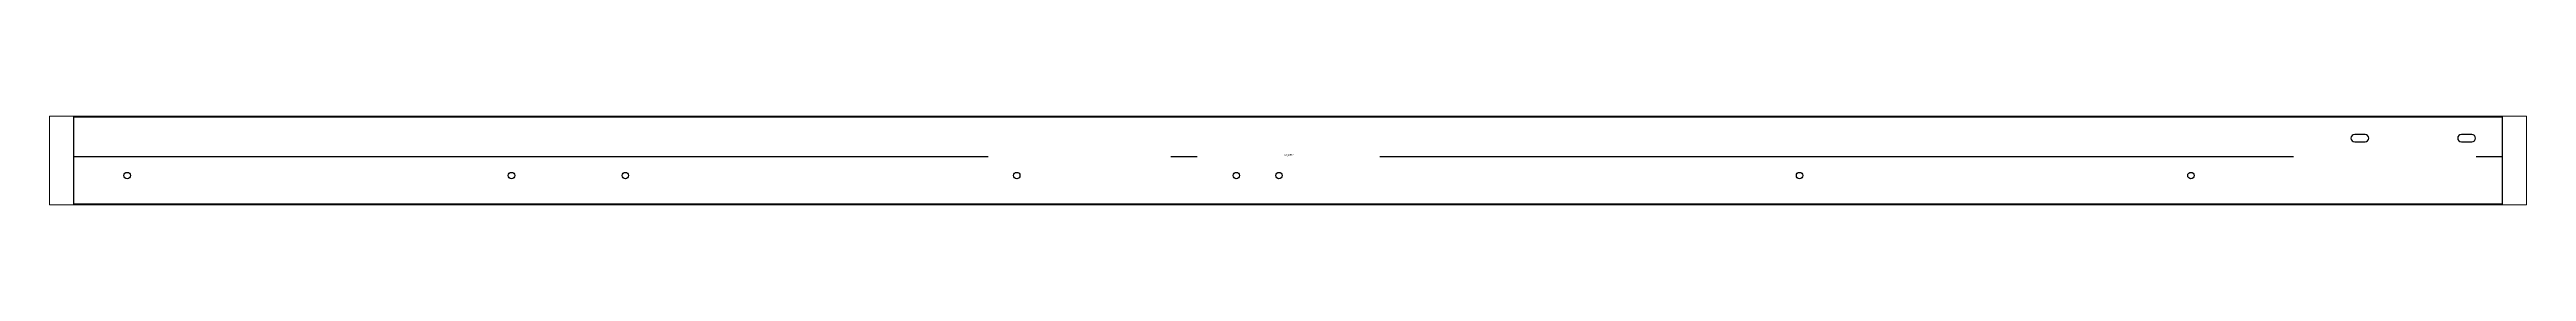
# Paper-space layout 'Layout1' of a CAD drawing. Header units: millimetres. Extents: x 0 to 257, y 93 to 102.
# The model-space entities are those that its viewports show. They can reach past a viewport. Long polylines and large blocks are cut down to what shows.
import ezdxf

# ---------------------------------------------------------------- set-up
doc = ezdxf.new("R2010")
doc.units = ezdxf.units.MM
doc.header["$LTSCALE"] = 25
doc.linetypes.add('DASHDOT', pattern=[1, 0.7, -0.14, 0.02, -0.14])
for name, color, linetype in [('3_Pezzi', 7, 'Continuous'), ('5_Bulloni', 7, 'Continuous'), ('98_Cartiglio', 7, 'Continuous')]:
    doc.layers.add(name, color=color, linetype=linetype)
doc.styles.add('SHX_Style', font='MONOTXT')

msp = doc.modelspace()

# ---------------------------------------------------------------- linework, layer by layer
at = {"layer": '3_Pezzi', "color": 3, "linetype": 'Continuous'}
for p, q in [((0, 5.7), (0, 61.5)), ((0, 61.5), (3412.3, 61.5)), ((3412.3, 61.5), (3412.3, 5.7)), ((0, -61.5), (0, 5.7)), ((3412.3, 5.7), (3412.3, -61.5)), ((3412.3, -61.5), (0, -61.5))]:
    msp.add_line(p, q, dxfattribs=at)
at = {"layer": '5_Bulloni', "color": 4, "linetype": 'Continuous'}
for p, q in [((3219.6, 36.7), (3205.1, 36.7)), ((3369.6, 36.7), (3355.1, 36.7)), ((3205.1, 26.2), (3219.6, 26.2)), ((3355.1, 26.2), (3369.6, 26.2))]:
    msp.add_line(p, q, dxfattribs=at)
at = {"layer": '5_Bulloni', "color": 2, "linetype": 'Continuous'}
for centre in [(75, -21.2), (75, -21.2), (615, -21.2), (615, -21.2), (775, -21.2), (775, -21.2), (1325, -21.2), (1325, -21.2), (1633.5, -21.2), (1633.5, -21.2), (1693.5, -21.2), (1693.5, -21.2), (2425, -21.2), (2425, -21.2), (2975, -21.2), (2975, -21.2)]:
    msp.add_circle(centre, 4.5, dxfattribs=at)
at = {"layer": '5_Bulloni', "color": 4, "linetype": 'Continuous'}
for centre, start, end in [((3205.1, 31.5), 90, 270), ((3219.6, 31.5), 270, 90), ((3355.1, 31.5), 90, 270), ((3369.6, 31.5), 270, 90)]:
    msp.add_arc(centre, 5.25, start, end, dxfattribs=at)
at = {"layer": '98_Cartiglio', "color": 1, "linetype": 'DASHDOT', "ltscale": 0.4}
msp.add_line((1, 5.7), (3411.3, 5.7), dxfattribs=at)

# ---------------------------------------------------------------- texts
at = {"layer": '98_Cartiglio', "color": 2, "linetype": 'Continuous', "style": 'SHX_Style', "width": 0.8}
msp.add_text('Ang=90°', height=2.5, dxfattribs=at).set_placement((1701.1, 6.7))

psp = doc.layouts.get("Layout1")

# ---------------------------------------------------------------- viewports
at = {"layer": '0'}
psp.add_viewport(center=(128.5, 97.5), size=(257, 9.25882), view_center_point=(1706.17, 0), view_height=125.3939, dxfattribs=at)

doc.saveas('drawing.dxf')
